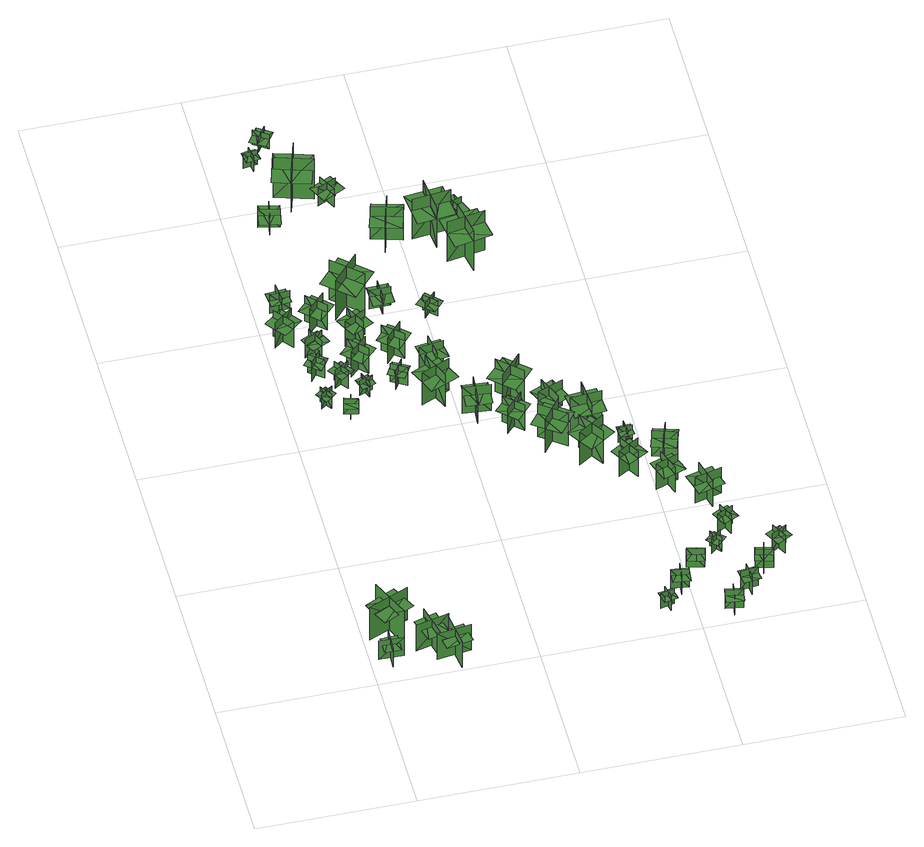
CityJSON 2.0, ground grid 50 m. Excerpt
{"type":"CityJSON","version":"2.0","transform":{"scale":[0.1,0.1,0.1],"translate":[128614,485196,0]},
"CityObjects":{
"tree1":{"type":"SolitaryVegetationObject","geometry":[{"type":"MultiSurface","lod":"1","boundaries":[[[0,1,2]],[[0,2,3]],[[4,5,6]],[[4,6,7]],[[8,9,10]],[[8,10,11]],[[8,11,12]],[[8,12,13]]]}]},
"tree2":{"type":"SolitaryVegetationObject","geometry":[{"type":"MultiSurface","lod":"1","boundaries":[[[14,15,16]],[[14,16,17]],[[18,19,20]],[[18,20,21]],[[22,23,24]],[[22,24,25]],[[22,25,26]],[[22,26,27]]]}]},
"tree3":{"type":"SolitaryVegetationObject","geometry":[{"type":"MultiSurface","lod":"1","boundaries":[[[28,29,30]],[[28,30,31]],[[32,33,34]],[[32,34,35]],[[36,37,38]],[[36,38,39]],[[36,39,40]],[[36,40,41]]]}]},
"tree4":{"type":"SolitaryVegetationObject","geometry":[{"type":"MultiSurface","lod":"1","boundaries":[[[42,43,44]],[[42,44,45]],[[46,47,48]],[[46,48,49]],[[50,51,52]],[[50,52,53]],[[50,53,54]],[[50,54,55]]]}]},
"tree5":{"type":"SolitaryVegetationObject","geometry":[{"type":"MultiSurface","lod":"1","boundaries":[[[56,57,58]],[[56,58,59]],[[60,61,62]],[[60,62,63]],[[64,65,66]],[[64,66,67]],[[64,67,68]],[[64,68,69]]]}]},
"tree6":{"type":"SolitaryVegetationObject","geometry":[{"type":"MultiSurface","lod":"1","boundaries":[[[70,71,72]],[[70,72,73]],[[74,75,76]],[[74,76,77]],[[78,79,80]],[[78,80,81]],[[78,81,82]],[[78,82,83]]]}]},
"tree7":{"type":"SolitaryVegetationObject","geometry":[{"type":"MultiSurface","lod":"1","boundaries":[[[84,85,86]],[[84,86,87]],[[88,89,90]],[[88,90,91]],[[92,93,94]],[[92,94,95]],[[92,95,96]],[[92,96,97]]]}]},
"tree8":{"type":"SolitaryVegetationObject","geometry":[{"type":"MultiSurface","lod":"1","boundaries":[[[98,99,100]],[[98,100,101]],[[102,103,104]],[[102,104,105]],[[106,107,108]],[[106,108,109]],[[106,109,110]],[[106,110,111]]]}]},
"tree9":{"type":"SolitaryVegetationObject","geometry":[{"type":"MultiSurface","lod":"1","boundaries":[[[112,113,114]],[[112,114,115]],[[116,117,118]],[[116,118,119]],[[120,121,122]],[[120,122,123]],[[120,123,124]],[[120,124,125]]]}]},
"tree10":{"type":"SolitaryVegetationObject","geometry":[{"type":"MultiSurface","lod":"1","boundaries":[[[126,127,128]],[[126,128,129]],[[130,131,132]],[[130,132,133]],[[134,135,136]],[[134,136,137]],[[134,137,138]],[[134,138,139]]]}]},
"tree11":{"type":"SolitaryVegetationObject","geometry":[{"type":"MultiSurface","lod":"1","boundaries":[[[140,141,142]],[[140,142,143]],[[144,145,146]],[[144,146,147]],[[148,149,150]],[[148,150,151]],[[148,151,152]],[[148,152,153]]]}]},
"tree12":{"type":"SolitaryVegetationObject","geometry":[{"type":"MultiSurface","lod":"1","boundaries":[[[154,155,156]],[[154,156,157]],[[158,159,160]],[[158,160,161]],[[162,163,164]],[[162,164,165]],[[162,165,166]],[[162,166,167]]]}]},
"tree13":{"type":"SolitaryVegetationObject","geometry":[{"type":"MultiSurface","lod":"1","boundaries":[[[168,169,170]],[[168,170,171]],[[172,173,174]],[[172,174,175]],[[176,177,178]],[[176,178,179]],[[176,179,180]],[[176,180,181]]]}]},
"tree14":{"type":"SolitaryVegetationObject","geometry":[{"type":"MultiSurface","lod":"1","boundaries":[[[182,183,184]],[[182,184,185]],[[186,187,188]],[[186,188,189]],[[190,191,192]],[[190,192,193]],[[190,193,194]],[[190,194,195]]]}]},
"tree15":{"type":"SolitaryVegetationObject","geometry":[{"type":"MultiSurface","lod":"1","boundaries":[[[196,197,198]],[[196,198,199]],[[200,201,202]],[[200,202,203]],[[204,205,206]],[[204,206,207]],[[204,207,208]],[[204,208,209]]]}]},
"tree16":{"type":"SolitaryVegetationObject","geometry":[{"type":"MultiSurface","lod":"1","boundaries":[[[210,211,212]],[[210,212,213]],[[214,215,216]],[[214,216,217]],[[218,219,220]],[[218,220,221]],[[218,221,222]],[[218,222,223]]]}]},
"tree17":{"type":"SolitaryVegetationObject","geometry":[{"type":"MultiSurface","lod":"1","boundaries":[[[224,225,226]],[[224,226,227]],[[228,229,230]],[[228,230,231]],[[232,233,234]],[[232,234,235]],[[232,235,236]],[[232,236,237]]]}]},
"tree18":{"type":"SolitaryVegetationObject","geometry":[{"type":"MultiSurface","lod":"1","boundaries":[[[238,239,240]],[[238,240,241]],[[242,243,244]],[[242,244,245]],[[246,247,248]],[[246,248,249]],[[246,249,250]],[[246,250,251]]]}]},
"tree19":{"type":"SolitaryVegetationObject","geometry":[{"type":"MultiSurface","lod":"1","boundaries":[[[252,253,254]],[[252,254,255]],[[256,257,258]],[[256,258,259]],[[260,261,262]],[[260,262,263]],[[260,263,264]],[[260,264,265]]]}]},
"tree20":{"type":"SolitaryVegetationObject","geometry":[{"type":"MultiSurface","lod":"1","boundaries":[[[266,267,268]],[[266,268,269]],[[270,271,272]],[[270,272,273]],[[274,275,276]],[[274,276,277]],[[274,277,278]],[[274,278,279]]]}]},
"tree21":{"type":"SolitaryVegetationObject","geometry":[{"type":"MultiSurface","lod":"1","boundaries":[[[280,281,282]],[[280,282,283]],[[284,285,286]],[[284,286,287]],[[288,289,290]],[[288,290,291]],[[288,291,292]],[[288,292,293]]]}]},
"tree22":{"type":"SolitaryVegetationObject","geometry":[{"type":"MultiSurface","lod":"1","boundaries":[[[294,295,296]],[[294,296,297]],[[298,299,300]],[[298,300,301]],[[302,303,304]],[[302,304,305]],[[302,305,306]],[[302,306,307]]]}]},
"tree23":{"type":"SolitaryVegetationObject","geometry":[{"type":"MultiSurface","lod":"1","boundaries":[[[308,309,310]],[[308,310,311]],[[312,313,314]],[[312,314,315]],[[316,317,318]],[[316,318,319]],[[316,319,320]],[[316,320,321]]]}]},
"tree24":{"type":"SolitaryVegetationObject","geometry":[{"type":"MultiSurface","lod":"1","boundaries":[[[322,323,324]],[[322,324,325]],[[326,327,328]],[[326,328,329]],[[330,331,332]],[[330,332,333]],[[330,333,334]],[[330,334,335]]]}]},
"tree25":{"type":"SolitaryVegetationObject","geometry":[{"type":"MultiSurface","lod":"1","boundaries":[[[336,337,338]],[[336,338,339]],[[340,341,342]],[[340,342,343]],[[344,345,346]],[[344,346,347]],[[344,347,348]],[[344,348,349]]]}]},
"tree26":{"type":"SolitaryVegetationObject","geometry":[{"type":"MultiSurface","lod":"1","boundaries":[[[350,351,352]],[[350,352,353]],[[354,355,356]],[[354,356,357]],[[358,359,360]],[[358,360,361]],[[358,361,362]],[[358,362,363]]]}]},
"tree27":{"type":"SolitaryVegetationObject","geometry":[{"type":"MultiSurface","lod":"1","boundaries":[[[364,365,366]],[[364,366,367]],[[368,369,370]],[[368,370,371]],[[372,373,374]],[[372,374,375]],[[372,375,376]],[[372,376,377]]]}]},
"tree28":{"type":"SolitaryVegetationObject","geometry":[{"type":"MultiSurface","lod":"1","boundaries":[[[378,379,380]],[[378,380,381]],[[382,383,384]],[[382,384,385]],[[386,387,388]],[[386,388,389]],[[386,389,390]],[[386,390,391]]]}]},
"tree29":{"type":"SolitaryVegetationObject","geometry":[{"type":"MultiSurface","lod":"1","boundaries":[[[392,393,394]],[[392,394,395]],[[396,397,398]],[[396,398,399]],[[400,401,402]],[[400,402,403]],[[400,403,404]],[[400,404,405]]]}]},
"tree30":{"type":"SolitaryVegetationObject","geometry":[{"type":"MultiSurface","lod":"1","boundaries":[[[406,407,408]],[[406,408,409]],[[410,411,412]],[[410,412,413]],[[414,415,416]],[[414,416,417]],[[414,417,418]],[[414,418,419]]]}]},
"tree31":{"type":"SolitaryVegetationObject","geometry":[{"type":"MultiSurface","lod":"1","boundaries":[[[420,421,422]],[[420,422,423]],[[424,425,426]],[[424,426,427]],[[428,429,430]],[[428,430,431]],[[428,431,432]],[[428,432,433]]]}]},
"tree32":{"type":"SolitaryVegetationObject","geometry":[{"type":"MultiSurface","lod":"1","boundaries":[[[434,435,436]],[[434,436,437]],[[438,439,440]],[[438,440,441]],[[442,443,444]],[[442,444,445]],[[442,445,446]],[[442,446,447]]]}]},
"tree33":{"type":"SolitaryVegetationObject","geometry":[{"type":"MultiSurface","lod":"1","boundaries":[[[448,449,450]],[[448,450,451]],[[452,453,454]],[[452,454,455]],[[456,457,458]],[[456,458,459]],[[456,459,460]],[[456,460,461]]]}]},
"tree34":{"type":"SolitaryVegetationObject","geometry":[{"type":"MultiSurface","lod":"1","boundaries":[[[462,463,464]],[[462,464,465]],[[466,467,468]],[[466,468,469]],[[470,471,472]],[[470,472,473]],[[470,473,474]],[[470,474,475]]]}]},
"tree35":{"type":"SolitaryVegetationObject","geometry":[{"type":"MultiSurface","lod":"1","boundaries":[[[476,477,478]],[[476,478,479]],[[480,481,482]],[[480,482,483]],[[484,485,486]],[[484,486,487]],[[484,487,488]],[[484,488,489]]]}]},
"tree36":{"type":"SolitaryVegetationObject","geometry":[{"type":"MultiSurface","lod":"1","boundaries":[[[490,491,492]],[[490,492,493]],[[494,495,496]],[[494,496,497]],[[498,499,500]],[[498,500,501]],[[498,501,502]],[[498,502,503]]]}]},
"tree37":{"type":"SolitaryVegetationObject","geometry":[{"type":"MultiSurface","lod":"1","boundaries":[[[504,505,506]],[[504,506,507]],[[508,509,510]],[[508,510,511]],[[512,513,514]],[[512,514,515]],[[512,515,516]],[[512,516,517]]]}]},
"tree38":{"type":"SolitaryVegetationObject","geometry":[{"type":"MultiSurface","lod":"1","boundaries":[[[518,519,520]],[[518,520,521]],[[522,523,524]],[[522,524,525]],[[526,527,528]],[[526,528,529]],[[526,529,530]],[[526,530,531]]]}]},
"tree39":{"type":"SolitaryVegetationObject","geometry":[{"type":"MultiSurface","lod":"1","boundaries":[[[532,533,534]],[[532,534,535]],[[536,537,538]],[[536,538,539]],[[540,541,542]],[[540,542,543]],[[540,543,544]],[[540,544,545]]]}]},
"tree40":{"type":"SolitaryVegetationObject","geometry":[{"type":"MultiSurface","lod":"1","boundaries":[[[546,547,548]],[[546,548,549]],[[550,551,552]],[[550,552,553]],[[554,555,556]],[[554,556,557]],[[554,557,558]],[[554,558,559]]]}]},
"tree41":{"type":"SolitaryVegetationObject","geometry":[{"type":"MultiSurface","lod":"1","boundaries":[[[560,561,562]],[[560,562,563]],[[564,565,566]],[[564,566,567]],[[568,569,570]],[[568,570,571]],[[568,571,572]],[[568,572,573]]]}]},
"tree42":{"type":"SolitaryVegetationObject","geometry":[{"type":"MultiSurface","lod":"1","boundaries":[[[574,575,576]],[[574,576,577]],[[578,579,580]],[[578,580,581]],[[582,583,584]],[[582,584,585]],[[582,585,586]],[[582,586,587]]]}]},
"tree43":{"type":"SolitaryVegetationObject","geometry":[{"type":"MultiSurface","lod":"1","boundaries":[[[588,589,590]],[[588,590,591]],[[592,593,594]],[[592,594,595]],[[596,597,598]],[[596,598,599]],[[596,599,600]],[[596,600,601]]]}]},
"tree44":{"type":"SolitaryVegetationObject","geometry":[{"type":"MultiSurface","lod":"1","boundaries":[[[602,603,604]],[[602,604,605]],[[606,607,608]],[[606,608,609]],[[610,611,612]],[[610,612,613]],[[610,613,614]],[[610,614,615]]]}]},
"tree45":{"type":"SolitaryVegetationObject","geometry":[{"type":"MultiSurface","lod":"1","boundaries":[[[616,617,618]],[[616,618,619]],[[620,621,622]],[[620,622,623]],[[624,625,626]],[[624,626,627]],[[624,627,628]],[[624,628,629]]]}]},
"tree46":{"type":"SolitaryVegetationObject","geometry":[{"type":"MultiSurface","lod":"1","boundaries":[[[630,631,632]],[[630,632,633]],[[634,635,636]],[[634,636,637]],[[638,639,640]],[[638,640,641]],[[638,641,642]],[[638,642,643]]]}]},
"tree47":{"type":"SolitaryVegetationObject","geometry":[{"type":"MultiSurface","lod":"1","boundaries":[[[644,645,646]],[[644,646,647]],[[648,649,650]],[[648,650,651]],[[652,653,654]],[[652,654,655]],[[652,655,656]],[[652,656,657]]]}]},
"tree48":{"type":"SolitaryVegetationObject","geometry":[{"type":"MultiSurface","lod":"1","boundaries":[[[658,659,660]],[[658,660,661]],[[662,663,664]],[[662,664,665]],[[666,667,668]],[[666,668,669]],[[666,669,670]],[[666,670,671]]]}]},
"tree49":{"type":"SolitaryVegetationObject","geometry":[{"type":"MultiSurface","lod":"1","boundaries":[[[672,673,674]],[[672,674,675]],[[676,677,678]],[[676,678,679]],[[680,681,682]],[[680,682,683]],[[680,683,684]],[[680,684,685]]]}]},
"tree50":{"type":"SolitaryVegetationObject","geometry":[{"type":"MultiSurface","lod":"1","boundaries":[[[686,687,688]],[[686,688,689]],[[690,691,692]],[[690,692,693]],[[694,695,696]],[[694,696,697]],[[694,697,698]],[[694,698,699]]]}]},
"tree51":{"type":"SolitaryVegetationObject","geometry":[{"type":"MultiSurface","lod":"1","boundaries":[[[700,701,702]],[[700,702,703]],[[704,705,706]],[[704,706,707]],[[708,709,710]],[[708,710,711]],[[708,711,712]],[[708,712,713]]]}]},
"tree52":{"type":"SolitaryVegetationObject","geometry":[{"type":"MultiSurface","lod":"1","boundaries":[[[714,715,716]],[[714,716,717]],[[718,719,720]],[[718,720,721]],[[722,723,724]],[[722,724,725]],[[722,725,726]],[[722,726,727]]]}]}
},
"vertices":[
[62,128,15],[59,51,15],[59,51,93],[62,128,93],[24,93,15],[24,93,93],[102,90,93],[102,90,15],[62,122,72],[36,121,72],[36,61,72],[62,61,72],[88,61,72],[88,122,72],
[145,231,16],[17,176,16],[17,176,156],[145,231,156],[57,265,16],[57,265,156],[113,137,156],[113,137,16],[134,227,119],[113,269,119],[15,221,119],[35,179,119],[56,137,119],[154,185,119],
[179,161,17],[205,55,17],[205,55,126],[179,161,126],[141,98,17],[141,98,126],[247,124,126],[247,124,17],[181,152,97],[146,141,97],[170,60,97],[205,70,97],[239,80,97],[216,162,97],
[302,64,16],[194,49,16],[194,49,125],[302,64,125],[244,108,16],[244,108,125],[259,0,125],[259,0,16],[293,63,96],[286,99,96],[203,83,96],[209,48,96],[216,12,96],[299,28,96],
[104,1143,22],[140,1169,22],[140,1169,84],[104,1143,84],[133,1138,22],[107,1174,22],[107,1174,84],[133,1138,84],[133,1138,67],[151,1152,67],[125,1187,67],[107,1174,67],[89,1161,67],[115,1125,67],
[37,1484,11],[85,1423,11],[85,1423,119],[37,1484,119],[31,1432,11],[92,1481,11],[92,1481,119],[31,1432,119],[31,1432,89],[55,1402,89],[116,1450,89],[92,1481,89],[67,1511,89],[7,1463,89],
[135,1305,23],[101,1261,23],[101,1261,100],[135,1305,100],[98,1300,23],[142,1266,23],[142,1266,100],[98,1300,100],[98,1300,78],[81,1278,78],[126,1244,78],[142,1266,78],[159,1289,78],[115,1322,78],
[187,1120,24],[177,1077,24],[177,1077,86],[187,1120,86],[162,1105,24],[205,1095,24],[205,1095,86],[162,1105,86],[162,1105,68],[157,1083,68],[200,1073,68],[205,1095,68],[210,1116,68],[167,1127,68],
[111,1577,17],[48,1572,17],[48,1572,95],[111,1577,95],[73,1610,17],[78,1547,17],[78,1547,95],[73,1610,95],[107,1581,70],[104,1610,70],[41,1604,70],[44,1575,70],[47,1546,70],[110,1553,70],
[169,1252,22],[200,1206,22],[200,1206,99],[169,1252,99],[162,1216,22],[208,1246,22],[208,1246,99],[162,1216,99],[162,1216,78],[177,1193,78],[223,1223,78],[208,1246,78],[193,1269,78],[146,1239,78],
[108,1370,13],[165,1397,13],[165,1397,91],[108,1370,91],[155,1353,13],[128,1410,13],[128,1410,91],[155,1353,91],[114,1367,66],[126,1341,66],[183,1369,66],[170,1395,66],[157,1421,66],[101,1394,66],
[227,1171,22],[269,1186,22],[269,1186,84],[227,1171,84],[254,1158,22],[239,1200,22],[239,1200,84],[254,1158,84],[254,1158,67],[275,1165,67],[260,1207,67],[239,1200,67],[218,1192,67],[233,1150,67],
[198,1464,16],[142,1518,16],[142,1518,124],[198,1464,124],[197,1516,16],[143,1460,16],[143,1460,124],[197,1516,124],[197,1516,93],[169,1543,93],[115,1487,93],[143,1460,93],[171,1433,93],[225,1489,93],
[277,1260,14],[223,1317,14],[223,1317,121],[277,1260,121],[278,1312,14],[222,1259,14],[222,1259,121],[278,1312,121],[278,1312,91],[252,1340,91],[195,1287,91],[222,1259,91],[249,1230,91],[305,1284,91],
[287,1371,17],[252,1440,17],[252,1440,124],[287,1371,124],[303,1420,17],[234,1385,17],[234,1385,124],[303,1420,124],[303,1420,94],[286,1455,94],[216,1420,94],[234,1385,94],[252,1351,94],[321,1386,94],
[163,1915,16],[163,1915,93],[97,1929,93],[97,1929,16],[125,1891,16],[125,1891,93],[137,1954,93],[137,1954,16],[123,1881,68],[156,1875,68],[171,1953,68],[139,1960,68],[106,1967,68],[90,1888,68],
[331,1212,15],[378,1183,15],[378,1183,92],[331,1212,92],[339,1176,15],[368,1223,15],[368,1223,92],[339,1176,92],[339,1176,70],[363,1162,70],[391,1209,70],[368,1223,70],[344,1238,70],[316,1190,70],
[314,1590,18],[233,1498,18],[233,1498,187],[314,1590,187],[233,1585,18],[324,1505,18],[324,1505,187],[233,1585,187],[233,1585,140],[193,1539,140],[284,1459,140],[324,1505,140],[364,1550,140],[273,1631,140],
[395,1294,16],[336,1345,16],[336,1345,124],[395,1294,124],[392,1346,16],[341,1287,16],[341,1287,124],[392,1346,124],[392,1346,94],[362,1371,94],[312,1313,94],[341,1287,94],[370,1262,94],[421,1320,94],
[466,1072,15],[427,1164,15],[427,1164,153],[466,1072,153],[491,1134,15],[400,1094,15],[400,1094,153],[491,1134,153],[491,1134,114],[472,1179,114],[380,1140,114],[400,1094,114],[419,1049,114],[511,1088,114],
[159,2192,10],[115,2184,10],[115,2184,72],[159,2192,72],[135,2209,10],[142,2165,10],[142,2165,72],[135,2209,72],[135,2209,55],[113,2205,55],[120,2162,55],[142,2165,55],[164,2169,55],[157,2212,55],
[406,1515,23],[406,1515,101],[339,1514,101],[339,1514,23],[374,1483,23],[374,1483,101],[372,1547,101],[372,1547,23],[374,1473,75],[408,1474,75],[406,1554,75],[372,1553,75],[339,1552,75],[341,1472,75],
[500,1236,18],[423,1225,18],[423,1225,125],[500,1236,125],[459,1267,18],[470,1190,18],[470,1190,125],[459,1267,125],[459,1267,95],[420,1261,95],[432,1185,95],[470,1190,95],[508,1196,95],[497,1273,95],
[174,2048,8],[291,2014,8],[291,2014,178],[174,2048,178],[212,1977,8],[246,2094,8],[246,2094,178],[212,1977,178],[212,1977,130],[271,1960,130],[305,2077,130],[246,2094,130],[188,2111,130],[154,1994,130],
[543,979,16],[551,1066,16],[551,1066,126],[543,979,126],[596,1023,16],[509,1031,16],[509,1031,126],[596,1023,126],[549,983,91],[590,980,91],[596,1068,91],[556,1071,91],[515,1074,91],[509,986,91],
[210,2248,7],[210,2248,69],[165,2278,69],[165,2278,7],[174,2242,7],[174,2242,69],[203,2285,69],[203,2285,7],[170,2236,49],[192,2221,49],[228,2274,49],[205,2289,49],[183,2304,49],[147,2250,49],
[311,2024,10],[311,2024,87],[341,1964,87],[341,1964,10],[354,2009,10],[354,2009,87],[296,1980,87],[296,1980,10],[362,2013,62],[347,2043,62],[276,2007,62],[291,1977,62],[306,1947,62],[378,1984,62],
[621,916,17],[674,973,17],[674,973,125],[621,916,125],[673,918,17],[616,970,17],[616,970,125],[673,918,125],[673,918,95],[699,947,95],[642,999,95],[616,970,95],[590,942,95],[647,889,95],
[936,107,20],[893,97,20],[893,97,82],[936,107,82],[911,123,20],[921,80,20],[921,80,82],[911,123,82],[911,123,64],[890,118,64],[900,75,64],[921,80,64],[943,85,64],[933,128,64],
[495,1443,18],[495,1443,80],[532,1482,80],[532,1482,18],[495,1479,18],[495,1479,80],[533,1443,80],[533,1443,18],[490,1484,60],[471,1465,60],[518,1421,60],[536,1440,60],[554,1460,60],[508,1504,60],
[632,1027,17],[699,1100,17],[699,1100,155],[632,1027,155],[698,1029,17],[625,1097,17],[625,1097,155],[698,1029,155],[698,1029,117],[732,1066,117],[658,1133,117],[625,1097,117],[591,1060,117],[664,992,117],
[770,892,17],[710,813,17],[710,813,156],[770,892,156],[704,883,17],[783,823,17],[783,823,156],[704,883,156],[704,883,117],[674,843,117],[754,784,117],[783,823,117],[813,863,117],[734,923,117],
[472,1843,8],[445,1747,8],[445,1747,147],[472,1843,147],[414,1811,8],[510,1785,8],[510,1785,147],[414,1811,147],[414,1811,108],[400,1763,108],[496,1737,108],[510,1785,108],[523,1833,108],[427,1859,108],
[996,163,21],[941,169,21],[941,169,98],[996,163,98],[974,192,21],[967,137,21],[967,137,98],[974,192,98],[974,192,76],[946,195,76],[940,140,76],[967,137,76],[995,134,76],[1001,188,76],
[779,928,17],[745,1009,17],[745,1009,127],[779,928,127],[806,992,17],[724,959,17],[724,959,127],[806,992,127],[783,935,91],[820,951,91],[785,1032,91],[748,1016,91],[710,1000,91],[745,919,91],
[868,729,17],[814,812,17],[814,812,156],[868,729,156],[882,794,17],[799,739,17],[799,739,156],[882,794,156],[882,794,117],[855,835,117],[772,781,117],[799,739,117],[826,697,117],[910,752,117],
[1060,232,22],[1006,244,22],[1006,244,99],[1060,232,99],[1041,263,22],[1028,209,22],[1028,209,99],[1041,263,99],[1041,263,77],[1014,270,77],[1001,216,77],[1028,209,77],[1055,203,77],[1068,257,77],
[1109,72,20],[1101,18,20],[1101,18,97],[1109,72,97],[1080,51,20],[1134,42,20],[1134,42,97],[1080,51,97],[1080,51,75],[1076,23,75],[1130,15,75],[1134,42,75],[1139,70,75],[1084,78,75],
[861,844,16],[852,943,16],[852,943,155],[861,844,155],[904,895,16],[805,886,16],[805,886,155],[904,895,155],[904,895,116],[899,944,116],[800,935,116],[805,886,116],[809,836,116],[908,845,116],
[537,1784,6],[658,1797,6],[658,1797,175],[537,1784,175],[600,1733,6],[587,1854,6],[587,1854,175],[600,1733,175],[600,1733,128],[661,1739,128],[647,1860,128],[587,1854,128],[526,1847,128],[540,1726,128],
[968,702,19],[901,662,19],[901,662,127],[968,702,127],[918,715,19],[957,648,19],[957,648,127],[918,715,127],[918,715,97],[885,695,97],[924,629,97],[957,648,97],[991,668,97],[952,735,97],
[663,1734,5],[685,1614,5],[685,1614,174],[663,1734,174],[617,1668,5],[736,1689,5],[736,1689,174],[617,1668,174],[617,1668,126],[627,1608,126],[747,1629,126],[736,1689,126],[726,1749,126],[606,1728,126],
[957,782,18],[954,826,18],[954,826,80],[957,782,80],[976,804,18],[932,801,18],[932,801,80],[976,804,80],[976,804,62],[975,827,62],[931,824,62],[932,801,62],[934,779,62],[978,782,62],
[1125,282,23],[1095,314,23],[1095,314,85],[1125,282,85],[1127,311,23],[1094,281,23],[1094,281,85],[1127,311,85],[1127,311,67],[1112,327,67],[1079,297,67],[1094,281,67],[1109,265,67],[1142,295,67],
[1166,143,21],[1172,88,21],[1172,88,98],[1166,143,98],[1143,115,21],[1198,121,21],[1198,121,98],[1143,115,98],[1143,115,76],[1146,87,76],[1201,93,76],[1198,121,76],[1195,148,76],[1140,142,76],
[1068,610,19],[996,584,19],[996,584,127],[1068,610,127],[1022,632,19],[1048,559,19],[1048,559,127],[1022,632,127],[1022,632,97],[986,619,97],[1012,546,97],[1048,559,97],[1085,572,97],[1058,645,97],
[703,1847,8],[703,1847,86],[642,1821,86],[642,1821,8],[686,1805,8],[686,1805,86],[660,1865,86],[660,1865,8],[689,1796,60],[720,1810,60],[689,1883,60],[658,1870,60],[627,1857,60],[659,1783,60],
[1064,749,16],[1040,675,16],[1040,675,124],[1064,749,124],[1017,726,16],[1091,702,16],[1091,702,124],[1017,726,124],[1017,726,94],[1005,689,94],[1079,665,94],[1091,702,94],[1103,739,94],[1029,762,94],
[1183,390,20],[1132,366,20],[1132,366,97],[1183,390,97],[1148,403,20],[1171,352,20],[1171,352,97],[1148,403,97],[1148,403,76],[1123,391,76],[1146,341,76],[1171,352,76],[1196,364,76],[1173,414,76],
[1181,524,18],[1096,502,18],[1096,502,128],[1181,524,128],[1121,560,18],[1143,475,18],[1143,475,128],[1121,560,128],[1174,529,92],[1163,568,92],[1078,545,92],[1089,506,92],[1100,466,92],[1185,490,92],
[1207,197,20],[1260,183,20],[1260,183,97],[1207,197,97],[1225,165,20],[1239,219,20],[1239,219,97],[1225,165,97],[1225,165,75],[1252,158,75],[1266,212,75],[1239,219,75],[1212,226,75],[1199,172,75],
[1282,285,18],[1308,236,18],[1308,236,95],[1282,285,95],[1271,249,18],[1320,276,18],[1320,276,95],[1271,249,95],[1271,249,73],[1284,225,73],[1333,251,73],[1320,276,73],[1307,300,73],[1258,274,73]
]}
